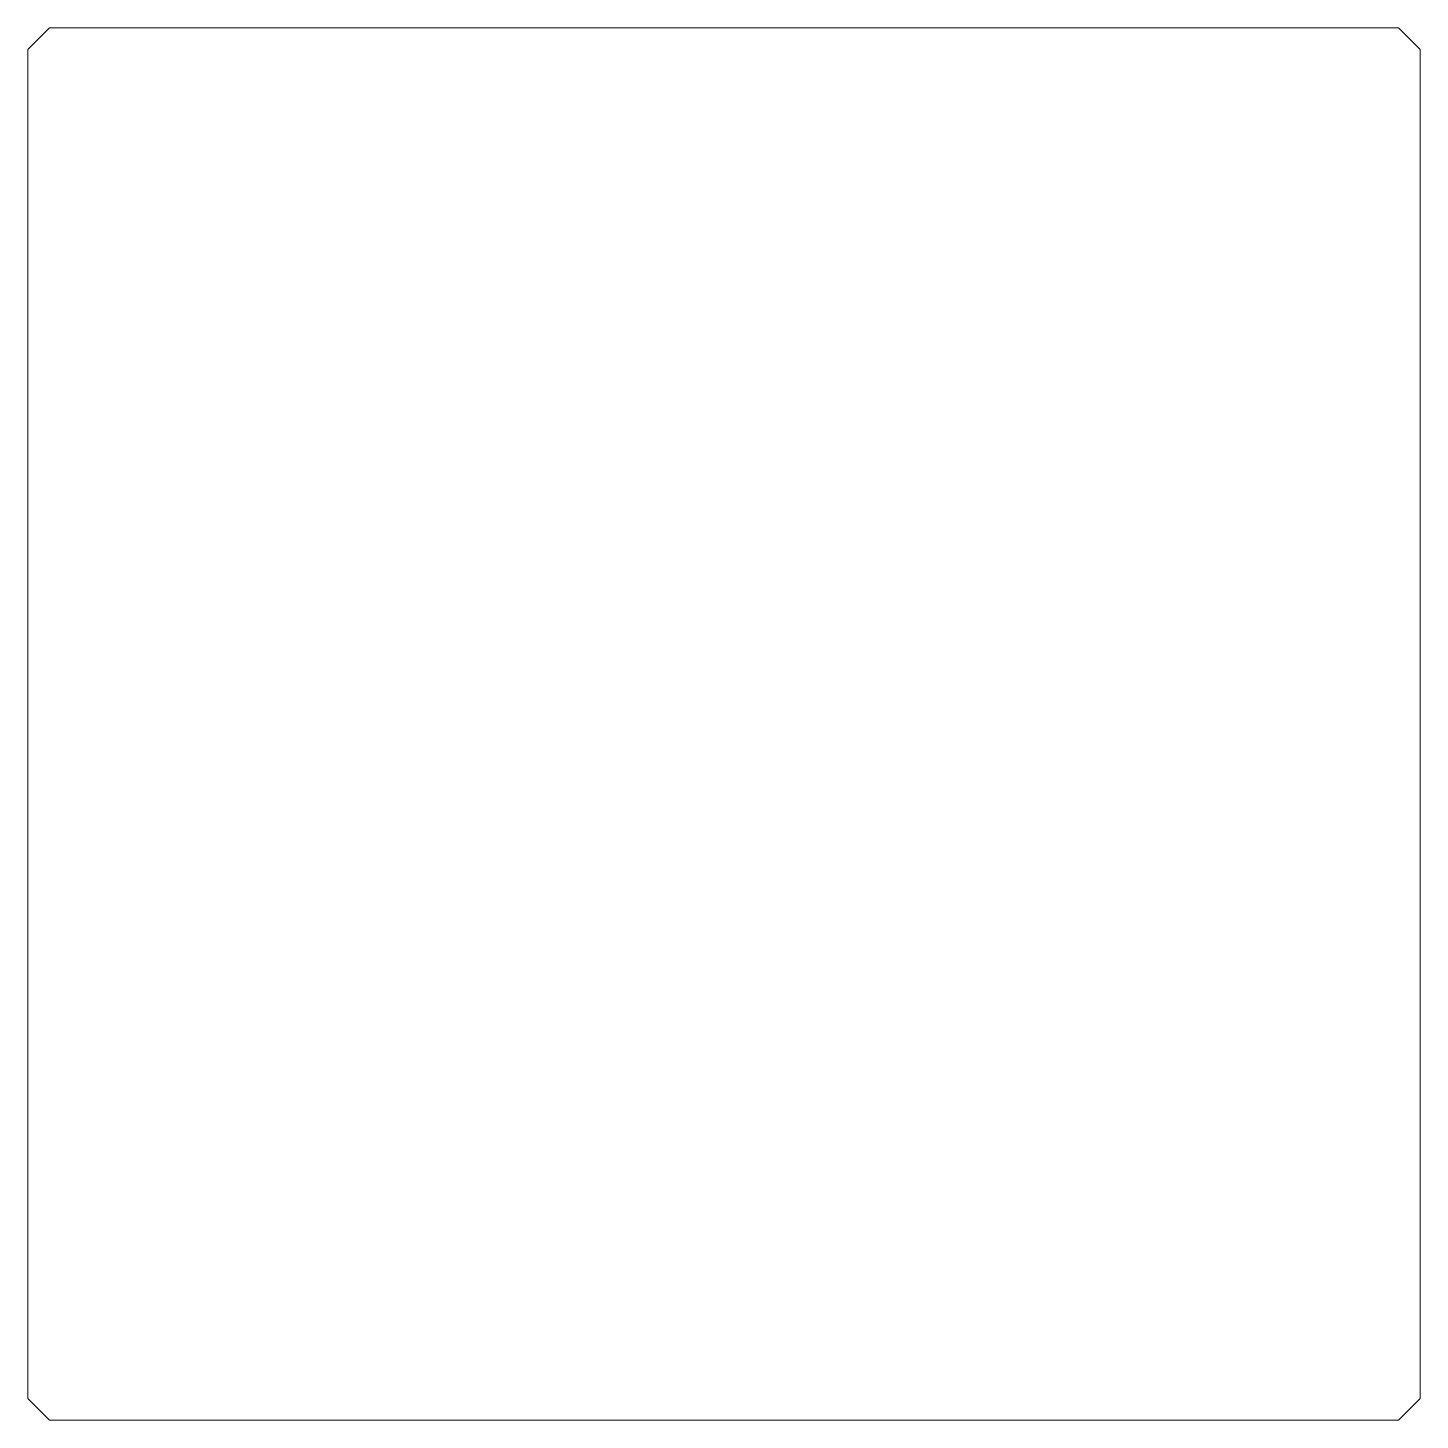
# Model space of a CAD drawing. Header units: millimetres. Extents: x -160 to 160, y -160 to 160.
import ezdxf

# ---------------------------------------------------------------- set-up
doc = ezdxf.new("R2010")
doc.units = ezdxf.units.MM

msp = doc.modelspace()

# ---------------------------------------------------------------- linework, layer by layer
at = {"color": 7, "linetype": 'Continuous', "lineweight": 15}
for p, q in [((-155, 160), (-160, 155)), ((155, 160), (-155, 160)), ((160, 155), (155, 160)), ((-160, 155), (-160, -155)), ((160, -155), (160, 155)), ((-160, -155), (-155, -160)), ((155, -160), (160, -155)), ((-155, -160), (155, -160))]:
    msp.add_line(p, q, dxfattribs=at)

doc.saveas('drawing.dxf')
